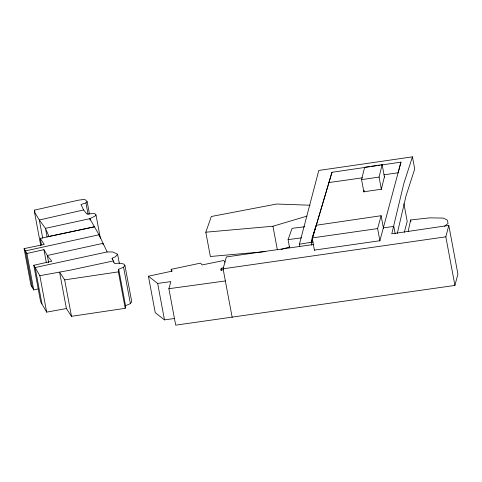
<?xml version="1.0" encoding="UTF-8"?>
<svg xmlns="http://www.w3.org/2000/svg" width="482" height="482" viewBox="0 0 482 482"><rect width="100%" height="100%" fill="white"/><g stroke="black" fill="none" stroke-linecap="round" stroke-linejoin="round"><path stroke-width="0.72" d="M40.777 245.657L34.499 212.122L34.547 210.116L78.331 200.199L83.476 199.488L85.32 199.765L87.158 201.675L89.477 214.068M71.487 316.319L64.666 279.873L59.581 272.107L66.402 308.552L71.487 316.319L125.206 308.317L118.385 271.872L118.711 269.233L123.573 267.185L124.904 265.293L123.591 263.985L119.62 263.16L114.589 263.509L112.101 258.238L115.415 256.755L117.62 254.279L112.77 251.972L107.137 251.947L35.138 267.546L33.794 265.275L51.779 261.268L47.338 255.478L43.928 249.67L26.914 253.478L24.1 248.616L44.254 244.464L40.247 238.391L94.442 226.811L99.051 234.764L107.137 251.947M125.206 308.317L125.531 305.684L118.711 269.233M408.188 231.282L410.652 219.943L429.872 217.846L443.344 218.093L447.417 220.226L448.037 223.443L444.555 226.245M397.276 233.445L406.103 195.644L414.713 168.995L412.441 156.843L318.801 170.441L299.412 244.205L299.81 246.35M381.407 189.51L379.075 177.069L382.148 164.687L364.669 167.242L361.56 179.629L363.886 192.071M384.419 176.84L381.352 189.221L363.832 191.782L364.199 190.324M225.01 262.226L223.75 260.491L202.139 264.943L200.572 263.118L171.164 269.33L172.134 271.113L148.414 276.222L157.656 283.434L170.845 281.615L168.887 288.706L175.707 325.157L454.924 285.416L445.826 236.819L448.802 225.419L391.782 233.818L403.832 183.491L412.441 156.843M454.924 285.416L457.9 274.023L448.802 225.419M314.409 250.104L379.888 240.729L400.964 162.127L380.937 165.073M404.296 232.264L407.206 221.389L403.898 203.717M400.964 162.127L398.108 172.791L383.973 174.785M379.943 241.018L377.617 228.576L381.105 215.719L316.18 225.251L312.137 237.951L314.463 250.393M232.185 317.403L223.088 268.799L226.371 256.942L313.83 244.428M311.782 245.242L311.227 242.295L331.971 172.291L369.808 166.718M299.412 244.205L311.227 242.295L331.971 172.291M223.365 267.847L221.226 268.275L220.623 270.137L223.54 269.757M265.558 251.598L210.357 256.502L205.808 232.203L211.321 216.49L276.668 204.025L310.077 205.224M289.598 247.736L288.085 239.638L292.092 228.335L304.745 226.751M125.531 305.684L130.393 303.636L131.731 301.744L124.904 265.293M87.158 201.675L85.941 202.874L80.976 204.531L83.609 209.941L86.844 213.96L94.731 213.562L95.99 214.936L94.966 216.111L89.851 218.695L45.471 228.348L39.325 219.997L34.499 212.122M205.808 232.203L272.945 226.239L307.058 216.087M281.042 249.483L289.574 246.941M83.609 209.941L39.325 219.997L42.735 238.222M24.1 248.616L30.92 285.067L33.734 289.929L37.988 288.977M66.468 308.54L46.658 312.137L41.958 303.997L35.138 267.546L39.837 275.686L69.914 270.227L113.342 260.937L113.613 262.395M311.227 242.295L313.192 241.982M64.666 279.873L118.385 271.872M371.291 166.495L376.484 165.73M377.966 165.513L379.448 165.296M361.56 179.629L379.075 177.069M312.137 237.951L377.617 228.576M383.377 227.872L393.812 226.383L395.192 233.746M223.088 268.799L445.826 236.819M328.911 182.558L362.392 177.834M168.887 288.706L225.365 280.952M148.414 276.222L155.24 312.673L164.476 319.879L174.737 318.469M288.085 239.638L301.509 237.825M41.958 303.997L40.615 301.72L33.794 265.275M410.652 219.943L410.923 221.371M382.148 164.687L384.473 177.129M381.105 215.719L383.431 228.167M272.945 226.239L277.355 249.803M221.226 268.275L221.636 270.462M171.164 269.33L171.574 271.517M157.656 283.434L164.476 319.879M123.573 267.185L130.393 303.636M117.62 254.279L119.391 263.756M112.101 258.238L112.372 259.696M103.154 244.838L102.877 243.38L47.338 255.478L48.706 262.768M95.99 214.936L100.352 238.265M99.328 236.222L99.051 234.764L25.438 250.917L32.258 287.362M90.122 220.154L89.851 218.695L94.442 226.811L48.977 236.439L45.471 228.348L47.109 237.096M85.941 202.874L88.122 214.538M43.928 249.67L46.38 262.792M40.247 238.391L41.47 244.952M34.547 210.116L34.957 212.303M39.837 275.686L46.658 312.137M26.914 253.478L33.734 289.929"/></g></svg>
